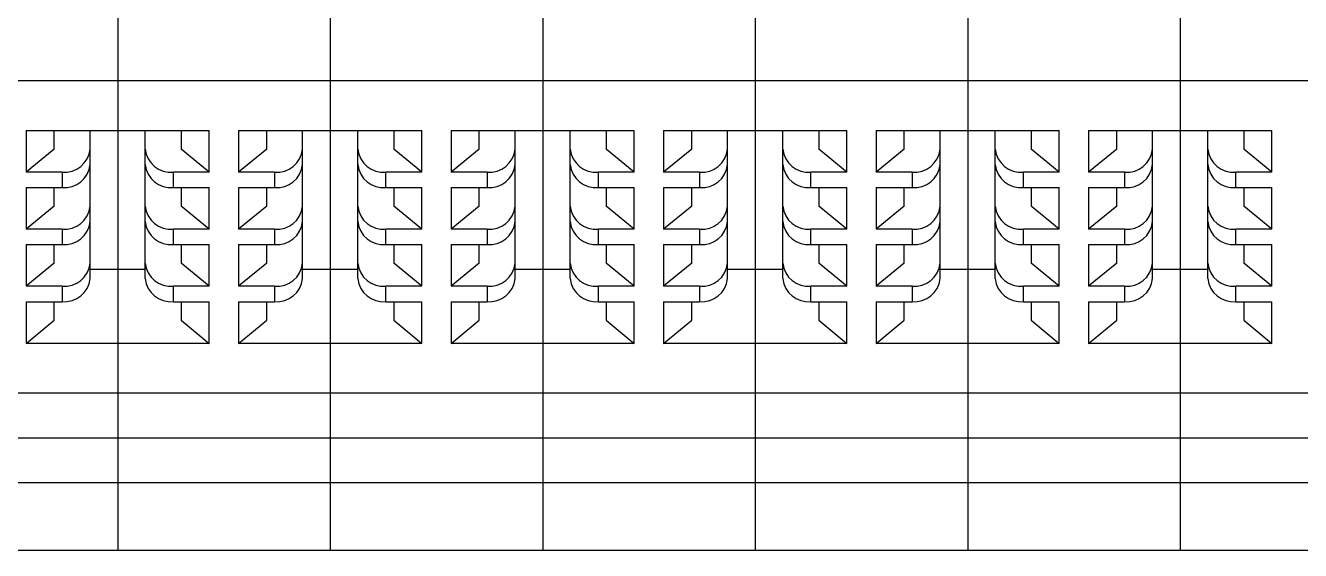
# Model space of a CAD drawing. Header units: inches. Extents: x 17 to 3130, y 15 to 659.
# Drawn here: x 1003.41 to 1039.41, y 386.66 to 401.5 of the extents above; entities that cross this region are included whole.
import ezdxf

# ---------------------------------------------------------------- set-up
doc = ezdxf.new("R2010")
doc.units = ezdxf.units.IN
doc.header["$MEASUREMENT"] = 0

msp = doc.modelspace()

# ---------------------------------------------------------------- linework, layer by layer
at = {"color": 7, "linetype": 'Continuous', "lineweight": 25}
for p, q in [((1006.01646, 431.10648), (1006.01646, 386.65648)), ((1006.01646, 431.10648), (1006.01646, 386.65648)), ((1012.01646, 431.10648), (1012.01646, 386.65648)), ((1012.01646, 431.10648), (1012.01646, 386.65648)), ((1018.01646, 431.10648), (1018.01646, 386.65648)), ((1018.01646, 431.10648), (1018.01646, 386.65648)), ((1024.01646, 431.10648), (1024.01646, 386.65648)), ((1024.01646, 431.10648), (1024.01646, 386.65648)), ((1030.01646, 431.10648), (1030.01646, 386.65648)), ((1030.01646, 431.10648), (1030.01646, 386.65648)), ((1036.01646, 431.10648), (1036.01646, 386.65648)), ((1036.01646, 431.10648), (1036.01646, 386.65648)), ((1006.01646, 399.93048), (1000.01646, 399.93048)), ((1012.01646, 399.93048), (1006.01646, 399.93048)), ((1018.01646, 399.93048), (1012.01646, 399.93048)), ((1024.01646, 399.93048), (1018.01646, 399.93048)), ((1030.01646, 399.93048), (1024.01646, 399.93048)), ((1036.01646, 399.93048), (1030.01646, 399.93048)), ((1042.01646, 399.93048), (1036.01646, 399.93048)), ((1003.42921, 398.5258), (1006.01646, 398.5258)), ((1003.42921, 398.5258), (1003.42921, 397.34823)), ((1004.22296, 398.00009), (1004.22296, 398.5258)), ((1005.23896, 394.34058), (1005.23896, 398.5258)), ((1006.01646, 398.5258), (1008.60371, 398.5258)), ((1006.79396, 394.34058), (1006.79396, 398.5258)), ((1007.80996, 398.5258), (1007.80996, 398.00009)), ((1008.60371, 397.34823), (1008.60371, 398.5258)), ((1009.42921, 398.5258), (1012.01646, 398.5258)), ((1009.42921, 398.5258), (1009.42921, 397.34823)), ((1010.22296, 398.00009), (1010.22296, 398.5258)), ((1011.23896, 394.34058), (1011.23896, 398.5258)), ((1012.01646, 398.5258), (1014.60371, 398.5258)), ((1012.79396, 394.34058), (1012.79396, 398.5258)), ((1013.80996, 398.5258), (1013.80996, 398.00009)), ((1014.60371, 397.34823), (1014.60371, 398.5258)), ((1015.42921, 398.5258), (1018.01646, 398.5258)), ((1015.42921, 398.5258), (1015.42921, 397.34823)), ((1016.22296, 398.00009), (1016.22296, 398.5258)), ((1017.23896, 394.34058), (1017.23896, 398.5258)), ((1018.01646, 398.5258), (1020.60371, 398.5258)), ((1018.79396, 394.34058), (1018.79396, 398.5258)), ((1019.80996, 398.5258), (1019.80996, 398.00009)), ((1020.60371, 397.34823), (1020.60371, 398.5258)), ((1021.42921, 398.5258), (1024.01646, 398.5258)), ((1021.42921, 398.5258), (1021.42921, 397.34823)), ((1022.22296, 398.00009), (1022.22296, 398.5258)), ((1023.23896, 394.34058), (1023.23896, 398.5258)), ((1024.01646, 398.5258), (1026.60371, 398.5258)), ((1024.79396, 394.34058), (1024.79396, 398.5258)), ((1025.80996, 398.5258), (1025.80996, 398.00009)), ((1026.60371, 397.34823), (1026.60371, 398.5258)), ((1027.42921, 398.5258), (1030.01646, 398.5258)), ((1027.42921, 398.5258), (1027.42921, 397.34823)), ((1028.22296, 398.00009), (1028.22296, 398.5258)), ((1029.23896, 394.34058), (1029.23896, 398.5258)), ((1030.01646, 398.5258), (1032.60371, 398.5258)), ((1030.79396, 394.34058), (1030.79396, 398.5258)), ((1031.80996, 398.5258), (1031.80996, 398.00009)), ((1032.60371, 397.34823), (1032.60371, 398.5258)), ((1033.42921, 398.5258), (1036.01646, 398.5258)), ((1033.42921, 398.5258), (1033.42921, 397.34823)), ((1034.22296, 398.00009), (1034.22296, 398.5258)), ((1035.23896, 394.34058), (1035.23896, 398.5258)), ((1036.01646, 398.5258), (1038.60371, 398.5258)), ((1036.79396, 394.34058), (1036.79396, 398.5258)), ((1037.80996, 398.5258), (1037.80996, 398.00009)), ((1038.60371, 397.34823), (1038.60371, 398.5258)), ((1004.22296, 398.00009), (1003.42921, 397.34823)), ((1008.60371, 397.34823), (1007.80996, 398.00009)), ((1010.22296, 398.00009), (1009.42921, 397.34823)), ((1014.60371, 397.34823), (1013.80996, 398.00009)), ((1016.22296, 398.00009), (1015.42921, 397.34823)), ((1020.60371, 397.34823), (1019.80996, 398.00009)), ((1022.22296, 398.00009), (1021.42921, 397.34823)), ((1026.60371, 397.34823), (1025.80996, 398.00009)), ((1028.22296, 398.00009), (1027.42921, 397.34823)), ((1032.60371, 397.34823), (1031.80996, 398.00009)), ((1034.22296, 398.00009), (1033.42921, 397.34823)), ((1038.60371, 397.34823), (1037.80996, 398.00009)), ((1004.44521, 397.34823), (1003.42921, 397.34823)), ((1004.44521, 397.34823), (1004.44521, 396.91344)), ((1007.58771, 396.91344), (1007.58771, 397.34823)), ((1008.60371, 397.34823), (1007.58771, 397.34823)), ((1010.44521, 397.34823), (1009.42921, 397.34823)), ((1010.44521, 397.34823), (1010.44521, 396.91344)), ((1013.58771, 396.91344), (1013.58771, 397.34823)), ((1014.60371, 397.34823), (1013.58771, 397.34823)), ((1016.44521, 397.34823), (1015.42921, 397.34823)), ((1016.44521, 397.34823), (1016.44521, 396.91344)), ((1019.58771, 396.91344), (1019.58771, 397.34823)), ((1020.60371, 397.34823), (1019.58771, 397.34823)), ((1022.44521, 397.34823), (1021.42921, 397.34823)), ((1022.44521, 397.34823), (1022.44521, 396.91344)), ((1025.58771, 396.91344), (1025.58771, 397.34823)), ((1026.60371, 397.34823), (1025.58771, 397.34823)), ((1028.44521, 397.34823), (1027.42921, 397.34823)), ((1028.44521, 397.34823), (1028.44521, 396.91344)), ((1031.58771, 396.91344), (1031.58771, 397.34823)), ((1032.60371, 397.34823), (1031.58771, 397.34823)), ((1034.44521, 397.34823), (1033.42921, 397.34823)), ((1034.44521, 397.34823), (1034.44521, 396.91344)), ((1037.58771, 396.91344), (1037.58771, 397.34823)), ((1038.60371, 397.34823), (1037.58771, 397.34823)), ((1003.42921, 396.91344), (1004.44521, 396.91344)), ((1003.42921, 396.91344), (1003.42921, 395.73588)), ((1004.22296, 396.38773), (1004.22296, 396.91344)), ((1007.58771, 396.91344), (1008.60371, 396.91344)), ((1007.80996, 396.91344), (1007.80996, 396.38773)), ((1008.60371, 395.73588), (1008.60371, 396.91344)), ((1009.42921, 396.91344), (1010.44521, 396.91344)), ((1009.42921, 396.91344), (1009.42921, 395.73588)), ((1010.22296, 396.38773), (1010.22296, 396.91344)), ((1013.58771, 396.91344), (1014.60371, 396.91344)), ((1013.80996, 396.91344), (1013.80996, 396.38773)), ((1014.60371, 395.73588), (1014.60371, 396.91344)), ((1015.42921, 396.91344), (1016.44521, 396.91344)), ((1015.42921, 396.91344), (1015.42921, 395.73588)), ((1016.22296, 396.38773), (1016.22296, 396.91344)), ((1019.58771, 396.91344), (1020.60371, 396.91344)), ((1019.80996, 396.91344), (1019.80996, 396.38773)), ((1020.60371, 395.73588), (1020.60371, 396.91344)), ((1021.42921, 396.91344), (1022.44521, 396.91344)), ((1021.42921, 396.91344), (1021.42921, 395.73588)), ((1022.22296, 396.38773), (1022.22296, 396.91344)), ((1025.58771, 396.91344), (1026.60371, 396.91344)), ((1025.80996, 396.91344), (1025.80996, 396.38773)), ((1026.60371, 395.73588), (1026.60371, 396.91344)), ((1027.42921, 396.91344), (1028.44521, 396.91344)), ((1027.42921, 396.91344), (1027.42921, 395.73588)), ((1028.22296, 396.38773), (1028.22296, 396.91344)), ((1031.58771, 396.91344), (1032.60371, 396.91344)), ((1031.80996, 396.91344), (1031.80996, 396.38773)), ((1032.60371, 395.73588), (1032.60371, 396.91344)), ((1033.42921, 396.91344), (1034.44521, 396.91344)), ((1033.42921, 396.91344), (1033.42921, 395.73588)), ((1034.22296, 396.38773), (1034.22296, 396.91344)), ((1037.58771, 396.91344), (1038.60371, 396.91344)), ((1037.80996, 396.91344), (1037.80996, 396.38773)), ((1038.60371, 395.73588), (1038.60371, 396.91344)), ((1004.22296, 396.38773), (1003.42921, 395.73588)), ((1008.60371, 395.73588), (1007.80996, 396.38773)), ((1010.22296, 396.38773), (1009.42921, 395.73588)), ((1014.60371, 395.73588), (1013.80996, 396.38773)), ((1016.22296, 396.38773), (1015.42921, 395.73588)), ((1020.60371, 395.73588), (1019.80996, 396.38773)), ((1022.22296, 396.38773), (1021.42921, 395.73588)), ((1026.60371, 395.73588), (1025.80996, 396.38773)), ((1028.22296, 396.38773), (1027.42921, 395.73588)), ((1032.60371, 395.73588), (1031.80996, 396.38773)), ((1034.22296, 396.38773), (1033.42921, 395.73588)), ((1038.60371, 395.73588), (1037.80996, 396.38773)), ((1004.44521, 395.73588), (1003.42921, 395.73588)), ((1004.44521, 395.73588), (1004.44521, 395.30108)), ((1007.58771, 395.30108), (1007.58771, 395.73588)), ((1008.60371, 395.73588), (1007.58771, 395.73588)), ((1010.44521, 395.73588), (1009.42921, 395.73588)), ((1010.44521, 395.73588), (1010.44521, 395.30108)), ((1013.58771, 395.30108), (1013.58771, 395.73588)), ((1014.60371, 395.73588), (1013.58771, 395.73588)), ((1016.44521, 395.73588), (1015.42921, 395.73588)), ((1016.44521, 395.73588), (1016.44521, 395.30108)), ((1019.58771, 395.30108), (1019.58771, 395.73588)), ((1020.60371, 395.73588), (1019.58771, 395.73588)), ((1022.44521, 395.73588), (1021.42921, 395.73588)), ((1022.44521, 395.73588), (1022.44521, 395.30108)), ((1025.58771, 395.30108), (1025.58771, 395.73588)), ((1026.60371, 395.73588), (1025.58771, 395.73588)), ((1028.44521, 395.73588), (1027.42921, 395.73588)), ((1028.44521, 395.73588), (1028.44521, 395.30108)), ((1031.58771, 395.30108), (1031.58771, 395.73588)), ((1032.60371, 395.73588), (1031.58771, 395.73588)), ((1034.44521, 395.73588), (1033.42921, 395.73588)), ((1034.44521, 395.73588), (1034.44521, 395.30108)), ((1037.58771, 395.30108), (1037.58771, 395.73588)), ((1038.60371, 395.73588), (1037.58771, 395.73588)), ((1003.42921, 395.30108), (1004.44521, 395.30108)), ((1003.42921, 395.30108), (1003.42921, 394.12352)), ((1004.22296, 394.77537), (1004.22296, 395.30108)), ((1007.58771, 395.30108), (1008.60371, 395.30108)), ((1007.80996, 395.30108), (1007.80996, 394.77537)), ((1008.60371, 394.12352), (1008.60371, 395.30108)), ((1009.42921, 395.30108), (1010.44521, 395.30108)), ((1009.42921, 395.30108), (1009.42921, 394.12352)), ((1010.22296, 394.77537), (1010.22296, 395.30108)), ((1013.58771, 395.30108), (1014.60371, 395.30108)), ((1013.80996, 395.30108), (1013.80996, 394.77537)), ((1014.60371, 394.12352), (1014.60371, 395.30108)), ((1015.42921, 395.30108), (1016.44521, 395.30108)), ((1015.42921, 395.30108), (1015.42921, 394.12352)), ((1016.22296, 394.77537), (1016.22296, 395.30108)), ((1019.58771, 395.30108), (1020.60371, 395.30108)), ((1019.80996, 395.30108), (1019.80996, 394.77537)), ((1020.60371, 394.12352), (1020.60371, 395.30108)), ((1021.42921, 395.30108), (1022.44521, 395.30108)), ((1021.42921, 395.30108), (1021.42921, 394.12352)), ((1022.22296, 394.77537), (1022.22296, 395.30108)), ((1025.58771, 395.30108), (1026.60371, 395.30108)), ((1025.80996, 395.30108), (1025.80996, 394.77537)), ((1026.60371, 394.12352), (1026.60371, 395.30108)), ((1027.42921, 395.30108), (1028.44521, 395.30108)), ((1027.42921, 395.30108), (1027.42921, 394.12352)), ((1028.22296, 394.77537), (1028.22296, 395.30108)), ((1031.58771, 395.30108), (1032.60371, 395.30108)), ((1031.80996, 395.30108), (1031.80996, 394.77537)), ((1032.60371, 394.12352), (1032.60371, 395.30108)), ((1033.42921, 395.30108), (1034.44521, 395.30108)), ((1033.42921, 395.30108), (1033.42921, 394.12352)), ((1034.22296, 394.77537), (1034.22296, 395.30108)), ((1037.58771, 395.30108), (1038.60371, 395.30108)), ((1037.80996, 395.30108), (1037.80996, 394.77537)), ((1038.60371, 394.12352), (1038.60371, 395.30108)), ((1004.22296, 394.77537), (1003.42921, 394.12352)), ((1006.01646, 394.59709), (1005.23896, 394.59709)), ((1006.79396, 394.59709), (1006.01646, 394.59709)), ((1008.60371, 394.12352), (1007.80996, 394.77537)), ((1010.22296, 394.77537), (1009.42921, 394.12352)), ((1012.01646, 394.59709), (1011.23896, 394.59709)), ((1012.79396, 394.59709), (1012.01646, 394.59709)), ((1014.60371, 394.12352), (1013.80996, 394.77537)), ((1016.22296, 394.77537), (1015.42921, 394.12352)), ((1018.01646, 394.59709), (1017.23896, 394.59709)), ((1018.79396, 394.59709), (1018.01646, 394.59709)), ((1020.60371, 394.12352), (1019.80996, 394.77537)), ((1022.22296, 394.77537), (1021.42921, 394.12352)), ((1024.01646, 394.59709), (1023.23896, 394.59709)), ((1024.79396, 394.59709), (1024.01646, 394.59709)), ((1026.60371, 394.12352), (1025.80996, 394.77537)), ((1028.22296, 394.77537), (1027.42921, 394.12352)), ((1030.01646, 394.59709), (1029.23896, 394.59709)), ((1030.79396, 394.59709), (1030.01646, 394.59709)), ((1032.60371, 394.12352), (1031.80996, 394.77537)), ((1034.22296, 394.77537), (1033.42921, 394.12352)), ((1036.01646, 394.59709), (1035.23896, 394.59709)), ((1036.79396, 394.59709), (1036.01646, 394.59709)), ((1038.60371, 394.12352), (1037.80996, 394.77537)), ((1004.44521, 394.12352), (1003.42921, 394.12352)), ((1004.44521, 394.12352), (1004.44521, 393.68873)), ((1007.58771, 393.68873), (1007.58771, 394.12352)), ((1008.60371, 394.12352), (1007.58771, 394.12352)), ((1010.44521, 394.12352), (1009.42921, 394.12352)), ((1010.44521, 394.12352), (1010.44521, 393.68873)), ((1013.58771, 393.68873), (1013.58771, 394.12352)), ((1014.60371, 394.12352), (1013.58771, 394.12352)), ((1016.44521, 394.12352), (1015.42921, 394.12352)), ((1016.44521, 394.12352), (1016.44521, 393.68873)), ((1019.58771, 393.68873), (1019.58771, 394.12352)), ((1020.60371, 394.12352), (1019.58771, 394.12352)), ((1022.44521, 394.12352), (1021.42921, 394.12352)), ((1022.44521, 394.12352), (1022.44521, 393.68873)), ((1025.58771, 393.68873), (1025.58771, 394.12352)), ((1026.60371, 394.12352), (1025.58771, 394.12352)), ((1028.44521, 394.12352), (1027.42921, 394.12352)), ((1028.44521, 394.12352), (1028.44521, 393.68873)), ((1031.58771, 393.68873), (1031.58771, 394.12352)), ((1032.60371, 394.12352), (1031.58771, 394.12352)), ((1034.44521, 394.12352), (1033.42921, 394.12352)), ((1034.44521, 394.12352), (1034.44521, 393.68873)), ((1037.58771, 393.68873), (1037.58771, 394.12352)), ((1038.60371, 394.12352), (1037.58771, 394.12352)), ((1003.42921, 393.68873), (1004.44521, 393.68873)), ((1003.42921, 393.68873), (1003.42921, 392.51116)), ((1004.22296, 393.16301), (1004.22296, 393.68873)), ((1007.58771, 393.68873), (1008.60371, 393.68873)), ((1007.80996, 393.68873), (1007.80996, 393.16301)), ((1008.60371, 392.51116), (1008.60371, 393.68873)), ((1009.42921, 393.68873), (1010.44521, 393.68873)), ((1009.42921, 393.68873), (1009.42921, 392.51116)), ((1010.22296, 393.16301), (1010.22296, 393.68873)), ((1013.58771, 393.68873), (1014.60371, 393.68873)), ((1013.80996, 393.68873), (1013.80996, 393.16301)), ((1014.60371, 392.51116), (1014.60371, 393.68873)), ((1015.42921, 393.68873), (1016.44521, 393.68873)), ((1015.42921, 393.68873), (1015.42921, 392.51116)), ((1016.22296, 393.16301), (1016.22296, 393.68873)), ((1019.58771, 393.68873), (1020.60371, 393.68873)), ((1019.80996, 393.68873), (1019.80996, 393.16301)), ((1020.60371, 392.51116), (1020.60371, 393.68873)), ((1021.42921, 393.68873), (1022.44521, 393.68873)), ((1021.42921, 393.68873), (1021.42921, 392.51116)), ((1022.22296, 393.16301), (1022.22296, 393.68873)), ((1025.58771, 393.68873), (1026.60371, 393.68873)), ((1025.80996, 393.68873), (1025.80996, 393.16301)), ((1026.60371, 392.51116), (1026.60371, 393.68873)), ((1027.42921, 393.68873), (1028.44521, 393.68873)), ((1027.42921, 393.68873), (1027.42921, 392.51116)), ((1028.22296, 393.16301), (1028.22296, 393.68873)), ((1031.58771, 393.68873), (1032.60371, 393.68873)), ((1031.80996, 393.68873), (1031.80996, 393.16301)), ((1032.60371, 392.51116), (1032.60371, 393.68873)), ((1033.42921, 393.68873), (1034.44521, 393.68873)), ((1033.42921, 393.68873), (1033.42921, 392.51116)), ((1034.22296, 393.16301), (1034.22296, 393.68873)), ((1037.58771, 393.68873), (1038.60371, 393.68873)), ((1037.80996, 393.68873), (1037.80996, 393.16301)), ((1038.60371, 392.51116), (1038.60371, 393.68873)), ((1003.42921, 392.51116), (1004.22296, 393.16301)), ((1007.80996, 393.16301), (1008.60371, 392.51116)), ((1009.42921, 392.51116), (1010.22296, 393.16301)), ((1013.80996, 393.16301), (1014.60371, 392.51116)), ((1015.42921, 392.51116), (1016.22296, 393.16301)), ((1019.80996, 393.16301), (1020.60371, 392.51116)), ((1021.42921, 392.51116), (1022.22296, 393.16301)), ((1025.80996, 393.16301), (1026.60371, 392.51116)), ((1027.42921, 392.51116), (1028.22296, 393.16301)), ((1031.80996, 393.16301), (1032.60371, 392.51116)), ((1033.42921, 392.51116), (1034.22296, 393.16301)), ((1037.80996, 393.16301), (1038.60371, 392.51116)), ((1006.01646, 392.51116), (1003.42921, 392.51116)), ((1008.60371, 392.51116), (1006.01646, 392.51116)), ((1012.01646, 392.51116), (1009.42921, 392.51116)), ((1014.60371, 392.51116), (1012.01646, 392.51116)), ((1018.01646, 392.51116), (1015.42921, 392.51116)), ((1020.60371, 392.51116), (1018.01646, 392.51116)), ((1024.01646, 392.51116), (1021.42921, 392.51116)), ((1026.60371, 392.51116), (1024.01646, 392.51116)), ((1030.01646, 392.51116), (1027.42921, 392.51116)), ((1032.60371, 392.51116), (1030.01646, 392.51116)), ((1036.01646, 392.51116), (1033.42921, 392.51116)), ((1038.60371, 392.51116), (1036.01646, 392.51116)), ((1006.01646, 391.10648), (1000.01646, 391.10648)), ((1012.01646, 391.10648), (1006.01646, 391.10648)), ((1018.01646, 391.10648), (1012.01646, 391.10648)), ((1024.01646, 391.10648), (1018.01646, 391.10648)), ((1030.01646, 391.10648), (1024.01646, 391.10648)), ((1036.01646, 391.10648), (1030.01646, 391.10648)), ((1042.01646, 391.10648), (1036.01646, 391.10648)), ((1006.01646, 389.83648), (1000.01646, 389.83648)), ((1012.01646, 389.83648), (1006.01646, 389.83648)), ((1018.01646, 389.83648), (1012.01646, 389.83648)), ((1024.01646, 389.83648), (1018.01646, 389.83648)), ((1030.01646, 389.83648), (1024.01646, 389.83648)), ((1036.01646, 389.83648), (1030.01646, 389.83648)), ((1042.01646, 389.83648), (1036.01646, 389.83648)), ((1006.01646, 388.56648), (1000.01646, 388.56648)), ((1012.01646, 388.56648), (1006.01646, 388.56648)), ((1018.01646, 388.56648), (1012.01646, 388.56648)), ((1024.01646, 388.56648), (1018.01646, 388.56648)), ((1030.01646, 388.56648), (1024.01646, 388.56648)), ((1036.01646, 388.56648), (1030.01646, 388.56648)), ((1042.01646, 388.56648), (1036.01646, 388.56648)), ((1006.01646, 386.65648), (1000.01646, 386.65648)), ((1012.01646, 386.65648), (1006.01646, 386.65648)), ((1018.01646, 386.65648), (1012.01646, 386.65648)), ((1024.01646, 386.65648), (1018.01646, 386.65648)), ((1030.01646, 386.65648), (1024.01646, 386.65648)), ((1036.01646, 386.65648), (1030.01646, 386.65648)), ((1042.01646, 386.65648), (1036.01646, 386.65648))]:
    msp.add_line(p, q, dxfattribs=at)
for centre, start, end in [((1004.50982, 398.07876), 264.945957, 353.841908), ((1007.5231, 398.07876), 186.158092, 275.054043), ((1010.50982, 398.07876), 264.945957, 353.841908), ((1013.5231, 398.07876), 186.158092, 275.054043), ((1016.50982, 398.07876), 264.945957, 353.841908), ((1019.5231, 398.07876), 186.158092, 275.054043), ((1022.50982, 398.07876), 264.945957, 353.841908), ((1025.5231, 398.07876), 186.158092, 275.054043), ((1028.50982, 398.07876), 264.945957, 353.841908), ((1031.5231, 398.07876), 186.158092, 275.054043), ((1034.50982, 398.07876), 264.945957, 353.841908), ((1037.5231, 398.07876), 186.158092, 275.054043), ((1004.50982, 397.64396), 264.945957, 353.841908), ((1007.5231, 397.64396), 186.158092, 275.054043), ((1010.50982, 397.64396), 264.945957, 353.841908), ((1013.5231, 397.64396), 186.158092, 275.054043), ((1016.50982, 397.64396), 264.945957, 353.841908), ((1019.5231, 397.64396), 186.158092, 275.054043), ((1022.50982, 397.64396), 264.945957, 353.841908), ((1025.5231, 397.64396), 186.158092, 275.054043), ((1028.50982, 397.64396), 264.945957, 353.841908), ((1031.5231, 397.64396), 186.158092, 275.054043), ((1034.50982, 397.64396), 264.945957, 353.841908), ((1037.5231, 397.64396), 186.158092, 275.054043), ((1004.50982, 396.4664), 264.945957, 353.841908), ((1007.5231, 396.4664), 186.158092, 275.054043), ((1010.50982, 396.4664), 264.945957, 353.841908), ((1013.5231, 396.4664), 186.158092, 275.054043), ((1016.50982, 396.4664), 264.945957, 353.841908), ((1019.5231, 396.4664), 186.158092, 275.054043), ((1022.50982, 396.4664), 264.945957, 353.841908), ((1025.5231, 396.4664), 186.158092, 275.054043), ((1028.50982, 396.4664), 264.945957, 353.841908), ((1031.5231, 396.4664), 186.158092, 275.054043), ((1034.50982, 396.4664), 264.945957, 353.841908), ((1037.5231, 396.4664), 186.158092, 275.054043), ((1004.50982, 396.03161), 264.945957, 353.841908), ((1007.5231, 396.03161), 186.158092, 275.054043), ((1010.50982, 396.03161), 264.945957, 353.841908), ((1013.5231, 396.03161), 186.158092, 275.054043), ((1016.50982, 396.03161), 264.945957, 353.841908), ((1019.5231, 396.03161), 186.158092, 275.054043), ((1022.50982, 396.03161), 264.945957, 353.841908), ((1025.5231, 396.03161), 186.158092, 275.054043), ((1028.50982, 396.03161), 264.945957, 353.841908), ((1031.5231, 396.03161), 186.158092, 275.054043), ((1034.50982, 396.03161), 264.945957, 353.841908), ((1037.5231, 396.03161), 186.158092, 275.054043), ((1004.50982, 394.85404), 264.945957, 353.841908), ((1007.5231, 394.85404), 186.158092, 275.054043), ((1010.50982, 394.85404), 264.945957, 353.841908), ((1013.5231, 394.85404), 186.158092, 275.054043), ((1016.50982, 394.85404), 264.945957, 353.841908), ((1019.5231, 394.85404), 186.158092, 275.054043), ((1022.50982, 394.85404), 264.945957, 353.841908), ((1025.5231, 394.85404), 186.158092, 275.054043), ((1028.50982, 394.85404), 264.945957, 353.841908), ((1031.5231, 394.85404), 186.158092, 275.054043), ((1034.50982, 394.85404), 264.945957, 353.841908), ((1037.5231, 394.85404), 186.158092, 275.054043), ((1004.50982, 394.41925), 264.945957, 353.841908), ((1007.5231, 394.41925), 186.158092, 275.054043), ((1010.50982, 394.41925), 264.945957, 353.841908), ((1013.5231, 394.41925), 186.158092, 275.054043), ((1016.50982, 394.41925), 264.945957, 353.841908), ((1019.5231, 394.41925), 186.158092, 275.054043), ((1022.50982, 394.41925), 264.945957, 353.841908), ((1025.5231, 394.41925), 186.158092, 275.054043), ((1028.50982, 394.41925), 264.945957, 353.841908), ((1031.5231, 394.41925), 186.158092, 275.054043), ((1034.50982, 394.41925), 264.945957, 353.841908), ((1037.5231, 394.41925), 186.158092, 275.054043)]:
    msp.add_arc(centre, 0.73337, start, end, dxfattribs=at)

doc.saveas('drawing.dxf')
